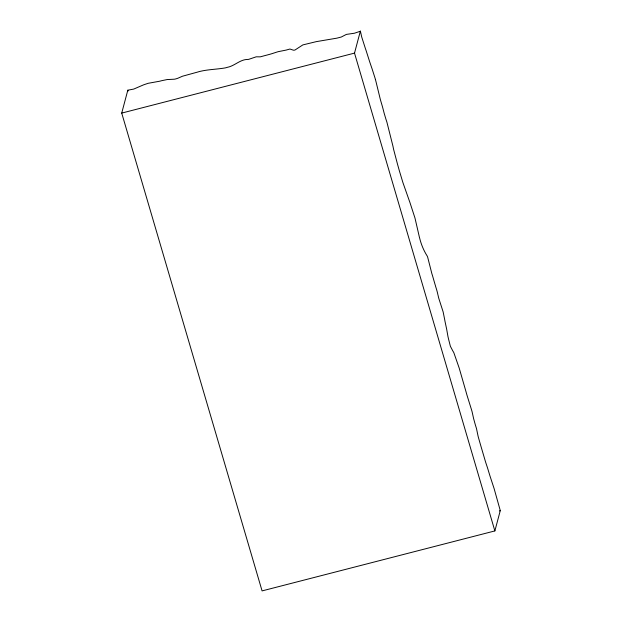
<?xml version="1.0" encoding="UTF-8"?>
<svg xmlns="http://www.w3.org/2000/svg" width="622" height="622" viewBox="0 0 622 622"><rect width="100%" height="100%" fill="white"/><g stroke="black" fill="none" stroke-linecap="round" stroke-linejoin="round"><path stroke-width="0.93" d="M438.012 295.155L438.681 297.938A4.642 0.638 75.6 0 0 439.015 299.065L443.144 311.917L444.769 320.011A7.106 0.98 75.6 0 0 444.948 321.107L446.339 327.685A4.222 0.583 75.6 0 1 446.565 328.641L448.011 336.782A6.523 0.894 75.6 0 1 448.454 338.687L450.375 346.26L452.87 351.041A22.12 3.04 75.6 0 1 453.842 352.713L459.192 368.076L465.987 391.627A19.22 2.643 75.6 0 0 467.122 395.631L471.274 408.973A10.17 1.399 75.6 0 1 471.523 409.797L471.857 410.924A29.304 4.027 75.6 0 1 472.098 411.787L473.676 418.878A6.134 0.84 75.6 0 1 473.925 419.718L474.322 421.164A28.736 3.95 75.6 0 0 475.13 424.087L475.542 425.495A9.835 1.353 75.6 0 0 475.791 426.303L476.296 427.92A4.315 0.591 75.6 0 1 476.538 428.783L477.991 435.742A5.995 0.824 75.6 0 0 478.287 436.986L480.573 444.994A40.64 5.582 75.6 0 1 480.822 445.842L485.199 460.739A18.372 2.527 75.6 0 0 486.039 463.429L487.01 466.337A33.121 4.548 75.6 0 1 487.353 467.394L487.866 469.004A11.694 1.609 75.6 0 1 488.114 469.835L489.872 475.628A7.612 1.042 75.6 0 0 490.128 476.429L494.125 488.628A23.861 3.281 75.6 0 1 494.366 489.506L500.282 510.6L494.871 530.924L262.08 590.9L121.718 113.087L127.821 90.174L128.668 90.042A4.51 1.057 -16.4 0 0 129.252 89.926L133.722 89.086L143.293 84.965A30.214 7.106 -16.4 0 0 144.226 84.623L148.145 83.309L159.978 81.155A5.481 1.291 -16.4 0 1 162.412 80.541L167.1 79.569L174.292 79.204A2.643 0.622 -16.4 0 0 175.124 79.064L175.692 78.924A5.427 1.275 -16.4 0 0 176.594 78.667A5.007 1.174 -16.4 0 0 178.172 78.108L182.479 76.226L197.936 71.981A3.196 0.754 -16.4 0 1 198.83 71.701C207.53 69.4 216.215 69.446 225.133 67.922A5.108 1.197 -16.4 0 0 227.232 67.355C234.844 65.955 240.302 59.098 248.349 59.417A1.843 0.435 -16.4 0 0 249.204 59.176L256.225 56.812L260.012 56.851A2.675 0.63 -16.4 0 0 260.89 56.688L265.656 55.389A9.602 2.255 -16.4 0 0 266.55 55.179L269.497 54.378A32.476 7.635 -16.4 0 0 270.959 53.966L272.483 53.5A8.918 2.099 -16.4 0 0 273.416 53.189L277.583 51.851A35.306 8.304 -16.4 0 0 278.462 51.618L286.05 50.102A2.939 0.692 -16.4 0 0 286.921 49.861L289.938 49.029L293.436 50.203L294.867 50.094L302.852 44.908L316.365 41.627L336.875 38.16L341.284 37.025L346.376 34.404L354.408 33.23L360.402 31.232M494.871 530.924L354.517 53.111L360.371 31.1M499.396 510.942L500.282 510.6M121.718 113.087L354.517 53.111M128.085 91.053L127.829 90.213M419.422 237.309L415.099 218.563A6.57 0.902 75.6 0 0 414.788 217.459L409.688 201.769A7.293 1.003 75.6 0 1 409.408 201.038L403.134 183.202A3.499 0.482 75.6 0 1 402.869 182.44L399.277 170.529A10.053 1.384 75.6 0 1 399.036 169.643L397.341 163.578A8.039 1.104 75.6 0 1 397.108 162.684L393.594 149.319A7.495 1.026 75.6 0 1 393.384 148.331L392.98 146.333A4.012 0.552 75.6 0 0 392.754 145.392L386.861 121.974A7.13 0.98 75.6 0 1 386.596 121.22L386.169 119.914A38.626 5.303 75.6 0 0 385.904 119.121L384.163 113.243A21.809 2.993 75.6 0 0 383.93 112.341L382.919 108.446A17.144 2.356 75.6 0 0 382.118 105.553L380.547 100.196A12.44 1.711 75.6 0 1 379.63 96.558L376.699 84.553A12.082 1.664 75.6 0 0 376.481 83.612L376.092 82.05A21.521 2.954 75.6 0 0 375.385 79.352M419.586 237.876C421.164 244.415 423.683 250.472 427.182 256.015A6.134 0.84 75.6 0 1 427.664 257.158L431.901 273.781A27.803 3.818 75.6 0 1 432.578 275.919L435.291 285.28M375.385 79.359L374.903 77.68A5.474 0.754 75.6 0 0 374.654 76.887L372.158 69.073A4.914 0.676 75.6 0 0 371.886 68.28L369.95 62.597A6.111 0.84 75.6 0 1 369.686 61.819L365.915 49.97A7.518 1.034 75.6 0 0 365.635 49.262L361.763 37.164A4.618 0.638 75.6 0 1 361.537 36.255L361.118 34.342A12.883 1.773 75.6 0 0 360.908 33.378L360.426 31.325M435.447 285.871L436.465 289.137A3.95 0.544 75.6 0 1 436.714 289.953L437.111 291.415A19.679 2.706 75.6 0 1 437.344 292.324L437.647 293.568A11.445 1.571 75.6 0 1 437.865 294.517"/></g></svg>
